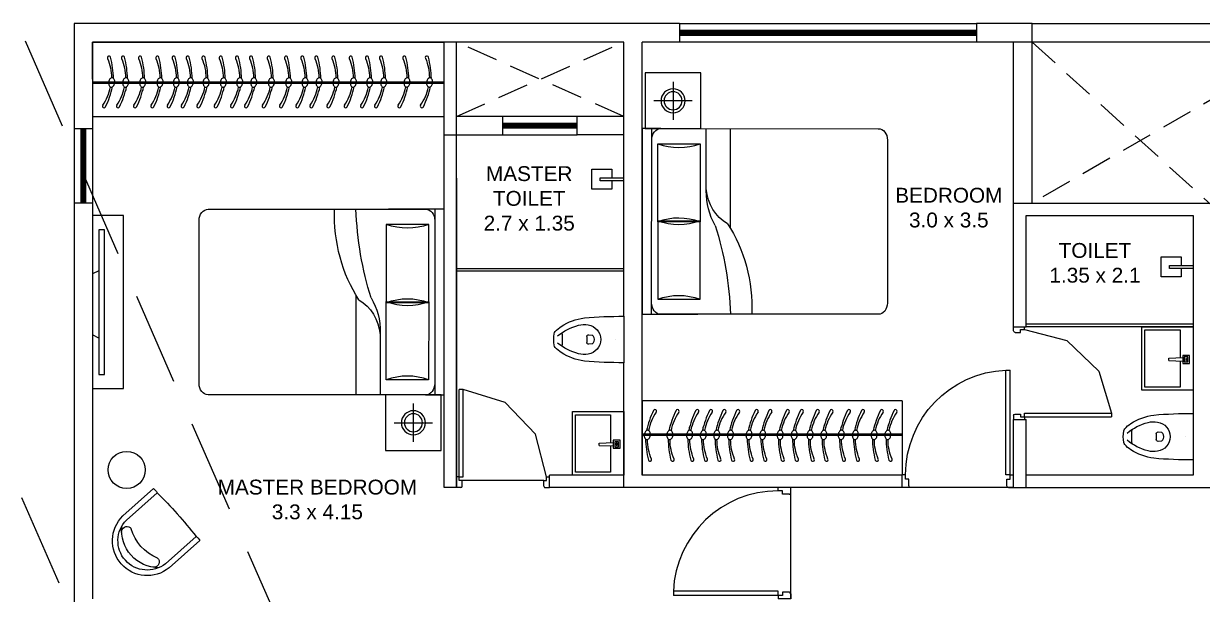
# Model space of a CAD drawing. Header units: inches. Extents: x 27644242 to 29005101, y -955243 to 216979.
# Drawn here: x 28705045 to 28714567, y -432581 to -427969 of the extents above; entities that cross this region are included whole.
import ezdxf

# ---------------------------------------------------------------- set-up
doc = ezdxf.new("R2010")
doc.units = ezdxf.units.IN
doc.header["$MEASUREMENT"] = 0
doc.set_wipeout_variables(frame=1)
for name, pattern in [('01-Xref Col Podium Lvl-1$0$HIDDEN', [0.375, 0.25, -0.125]), ('DASHED2', [0.375, 0.25, -0.125]), ('HIDDEN', [0.375, 0.25, -0.125])]:
    doc.linetypes.add(name, pattern=pattern)
for name, color, linetype, lineweight in [('AHC-A-DUCT', 14, 'HIDDEN', 5), ('DOOR', 4, 'Continuous', 0), ('DOORS', 1, 'Continuous', 9), ('FURN', 250, 'Continuous', 0), ('RVA Site Boundary', 17, 'Continuous', 15), ('WALL', 7, 'Continuous', 20), ('WINDOW', 162, 'Continuous', 13)]:
    doc.layers.add(name, color=color, linetype=linetype, lineweight=lineweight)
doc.layers.add('text', color=7, linetype='Continuous')
doc.styles.add('AMITS', font='arial.ttf')

# ---------------------------------------------------------------- blocks, each defined once
blk = doc.blocks.new('A$C3C731254-flat-1')
at = {"layer": 'FURN'}
for p, q in [((-77430.4, -2820), (-77430.7, -2801.7)), ((-77430.4, -2801.7), (-77317.9, -2797)), ((-77430.4, -2820), (-77317.9, -2824.7))]:
    blk.add_line(p, q, dxfattribs=at)
for points in [[(-77233.3, -3060.6), (-77647.7, -3060.6), (-77647.7, -2547.5), (-77233.3, -2547.5)], [(-77262.7, -2843), (-77262.7, -2778.3), (-77317.9, -2778.3), (-77317.9, -2843)], [(-77275, -2830.8), (-77275, -2790.5), (-77305.7, -2790.5), (-77305.7, -2830.8)], [(-77287.2, -2818.6), (-77287.2, -2802.7), (-77293.4, -2802.7), (-77293.4, -2818.6)]]:
    blk.add_lwpolyline(points, close=True, dxfattribs=at)
blk.add_lwpolyline([(-77338.5, -2823.8), (-77338.5, -3036.2), (-77623.2, -3036.2), (-77623.2, -2571.9), (-77338.5, -2571.9), (-77338.5, -2797.8)], dxfattribs=at)
blk = doc.blocks.new('A$C700F438C')
at = {"layer": 'FURN', "color": 8, "extrusion": (-6.65399e-08, 5.27913e-08, 1)}
for p, q in [((0.0734, 1.5, 0), (1.8303, 1.5001, 0)), ((1.98, 1.5001, 0), (1.53, 1.5001, 0)), ((1.98, 1.5001, 0), (1.53, 1.5001, 0)), ((1.98, 1.5001, 0), (1.53, 1.5001, 0)), ((1.9038, 1.5001, 0), (1.9039, 0.0001, 0)), ((0.0001, 0.0914, 0), (0, 1.4086, 0)), ((1.8548, 1.3782, 0), (1.5121, 1.3782, 0)), ((1.5121, 1.3782, 0), (1.5121, 0.7466, 0)), ((1.8548, 0.7466, 0), (1.8548, 1.3782, 0)), ((1.2673, 0.799, 0), (1.2673, 0.0001, 0)), ((1.5121, 0.122, 0), (1.5121, 0.7536, 0)), ((1.5121, 0.7536, 0), (1.8548, 0.7536, 0)), ((1.5121, 0.7466, 0), (1.8548, 0.7466, 0)), ((1.8548, 0.7536, 0), (1.8549, 0.122, 0)), ((1.4632, 0.503, 0), (1.4632, 0.0001, 0)), ((1.8549, 0.122, 0), (1.5121, 0.122, 0)), ((1.8304, 0.0001, 0), (0.0735, 0, 0)), ((1.9039, 0.0001, 0), (1.9801, 0.0001, 0))]:
    blk.add_line(p, q, dxfattribs=at)
at = {"layer": 'FURN', "linetype": 'Continuous', "lineweight": 0, "extrusion": (-6.65399e-08, 5.27913e-08, 1)}
blk.add_line((1.8304, 0.0001, 0), (1.9174, 0.0001, 0), dxfattribs=at)
at = {"layer": 'FURN', "color": 8, "extrusion": (6.65399e-08, -5.27913e-08, -1)}
for centre, major_axis, ratio, start_param, end_param in [((0.0735, 1.4086, 0), (0, -0.0914, 0), 0.803207, 1.570796, 3.141593), ((1.9589, 1.4544, 0), (0, -1.0771, 0), 0.803207, 0.880587, 1.613256), ((3.067, 1.6025, 0), (0.0001, -2.243, 0), 0.803207, 1.197175, 1.525138), ((1.8304, 1.4087, 0), (0, -0.0914, 0), 0.803207, 3.141593, 4.712389), ((1.6834, 2.1097, 0), (0, -0.762, 0), 0.803207, -0.283794, 0.283794), ((0.6693, 0.0845, 0), (-0.7051, -0.6147, 0), 0.604617, 2.952061, 3.536756), ((-0.0315, 0.1903, 0), (-1.467, -0.4936, 0), 0.581007, 3.019706, 3.343381), ((1.6835, 0.0151, 0), (0, -0.762, 0), 0.803207, 2.857799, 3.425387), ((0.0735, 0.0914, 0), (0, -0.0914, 0), 0.803207, 0, 1.570796), ((1.8304, 0.0915, 0), (0, -0.0914, 0), 0.803207, -1.570796, 0)]:
    blk.add_ellipse(centre, major_axis=major_axis, ratio=ratio, start_param=start_param, end_param=end_param, dxfattribs=at)
at = {"layer": 'FURN', "color": 8, "extrusion": (-6.65399e-08, 5.27913e-08, 1)}
for centre, start_param, end_param in [((1.6835, 1.4851, 0), -0.283794, 0.283794), ((1.6835, -0.6096, 0), 2.857799, 3.425387)]:
    blk.add_ellipse(centre, major_axis=(0, -0.762, 0), ratio=0.803207, start_param=start_param, end_param=end_param, dxfattribs=at)
blk = doc.blocks.new('BEDROOM')
at = {"layer": 'FURN', "linetype": 'Continuous', "extrusion": (-5.00305e-08, -8.66553e-08, 1)}
for p, q in [((1066.1, 501.3, 0), (1066.1, 192.6, 0)), ((911.7, 347, 0), (1220.4, 347, 0))]:
    blk.add_line(p, q, dxfattribs=at)
at = {"layer": 'FURN', "ltscale": 500}
blk.add_line((1314.6, 122.1, 0), (1315.2, -1377.9, 0), dxfattribs=at)
at = {"layer": 'FURN', "ltscale": 0.05, "extrusion": (-5.00305e-08, -8.66553e-08, 1), "elevation": 0}
blk.add_lwpolyline([(1291.1, 122), (841.1, 122), (841.1, 572), (1291.1, 572)], close=True, dxfattribs=at)
at = {"layer": 'FURN', "linetype": 'Continuous', "extrusion": (-5.00305e-08, -8.66553e-08, 1)}
for radius in [97, 72.8]:
    blk.add_circle((1066.1, 347, 0), radius, dxfattribs=at)
at = {"layer": 'FURN', "extrusion": (-3.01072e-07, 1.30707e-07, 1), "xscale": -1000.000000000015, "yscale": 1000.000000000015, "zscale": 1000.000000000007, "rotation": 180.0236273616612}
blk.add_blockref('A$C700F438C', (-665.5, 121.4, 0), dxfattribs=at)
blk = doc.blocks.new('A$C3D5F2F58')
at = {"color": 0, "linetype": 'ByBlock'}
blk.add_wipeout([(187.5, 0), (-187.5, 0), (-185.4, -124.8), (-182.6, -194.2), (-178.7, -263.3), (-175.9, -302), (-169.5, -348.6), (-150.7, -414.8), (-143.6, -432.7), (-131.4, -459.4), (-111.6, -495.4), (-106, -504.2), (-86.3, -529.7), (-71.8, -545.1), (-63.8, -552.7), (-55.8, -558), (-40.6, -562), (-22.7, -564.1), (3.1, -565), (29.6, -563.4), (46.7, -561), (55.8, -558), (74.2, -542.7), (100.9, -511.4), (135.4, -451.2), (158.3, -392.2), (171.2, -340), (178.9, -260.4), (185.1, -136.1), (187.4, -46)], dxfattribs=at)
for p, q in [((-187.5, 0), (187.5, 0)), ((0, -62.5), (0, -62.5)), ((-38.3, -282.4), (-35.8, -255.2)), ((35.8, -255.2), (38.3, -282.4)), ((-24.2, -298), (24.2, -298)), ((-42.5, -496.8), (42.5, -496.8))]:
    blk.add_line(p, q, dxfattribs=at)
at = {"color": 0, "linetype": 'ByBlock', "extrusion": (0, 0, -1)}
for centre, major_axis, ratio, start_param, end_param in [((3903, 5.3), (4087.6, 164.4), 0.940247, 3.100232, 3.182953), ((-3903, 5.4), (-4087.6, 164.4), 0.940247, 3.100232, 3.182953), ((0, -305.1), (84.4, 84.4), 1, 4.07333, 6.922251), ((-24.2, -283.7), (10, 10), 1, 2.356198, 4.018929), ((-27.3, -256), (6.03, 6.03), 1, 4.01894, 4.852375), ((0, -292.3), (-38.2, 38.2), 1, 0.139988, 1.430816), ((24.2, -283.7), (-10, 10), 1, 2.264265, 3.926995), ((27.3, -256), (6.03, 6.03), 1, -0.139979, 0.693472), ((275.8, -257.5), (321.4, 321.4), 1, 3.353441, 3.79389), ((86.9, -319.1), (146.6, 146.6), 1, 3.705861, 4.079165), ((326.3, -245.8), (-323.4, 323.4), 1, 4.816657, 5.23508), ((-326.3, -245.8), (-323.4, 323.4), 1, 2.618909, 3.037332), ((-275.8, -257.5), (-321.4, 321.4), 1, 2.489302, 2.929752), ((-86.9, -319.1), (-146.6, 146.6), 1, 2.204028, 2.577331), ((119.3, -350.5), (192.8, 192.8), 1, 3.092098, 3.328462), ((-40.9, -527.4), (24.1, 24.1), 1, 2.528301, 3.092099), ((-42.5, -474.1), (16.1, 16.1), 1, 2.356198, 3.387836), ((0, -292.3), (-192.8, 192.8), 1, 3.75489, 4.099099), ((42.5, -474.1), (16.1, 16.1), 1, 1.324559, 2.356198), ((40.9, -527.4), (24.1, 24.1), 1, 1.620298, 2.184095), ((-119.3, -350.5), (192.8, 192.8), 1, 1.383935, 1.620298)]:
    blk.add_ellipse(centre, major_axis=major_axis, ratio=ratio, start_param=start_param, end_param=end_param, dxfattribs=at)
blk = doc.blocks.new('A$C3E645E75')
at = {"extrusion": (0, 0, -1), "zscale": -0.9999999999999998, "rotation": 179.9999999999989}
blk.add_blockref('A$C3D5F2F58', (0, 0), dxfattribs=at)
blk = doc.blocks.new('A$C6E20521E-flat-1-flatten-1')
at = {"layer": 'DOORS', "color": 251}
for p, q in [((-63, 103.5), (-63, 948.9)), ((-63, 948.9), (-27, 948.9)), ((-27, 103.5), (-27, 948.9)), ((-900, 0), (-900, 103.5)), ((-873, 103.5), (-900, 103.5)), ((-873, 67.5), (-873, 103.5)), ((-27, 103.5), (-63, 103.5)), ((-27, 103.5), (0, 103.5)), ((-27, 67.5), (-27, 103.5)), ((0, 0), (0, 103.5)), ((0, 0), (-900, 0)), ((-846, 67.5), (-873, 67.5)), ((-846, 13.5), (-846, 67.5)), ((-54, 13.5), (-54, 67.5)), ((-54, 67.5), (-27, 67.5)), ((-859.5, 0), (-900, 0)), ((-40.5, 0), (0, 0))]:
    blk.add_line(p, q, dxfattribs=at)
at = {"layer": 'DOORS', "color": 251, "extrusion": (0, 0, -1)}
for centre, major_axis, start_param, end_param in [((-27, 103.5), (-729.3, -428.8), 0.531535, 2.059765), ((-859.5, 13.5), (-11.7, -6.7), 3.665191, 5.235988), ((-40.5, 13.5), (-11.7, -6.7), 5.235988, 6.806784)]:
    blk.add_ellipse(centre, major_axis=major_axis, ratio=1, start_param=start_param, end_param=end_param, dxfattribs=at)
blk = doc.blocks.new('A$C3A956F37-flat-1')
at = {"layer": 'FURN'}
blk.add_line((-168.3, 90.2), (0, 90.2), dxfattribs=at)
for points in [[(-97.1, 66.7), (-97.1, 0), (-258.5, 0), (-258.5, 161.4), (-97.1, 161.4), (-97.1, 90.2)], [(0, 67.1), (-191.4, 67.1), (-191.4, 90.2), (-168.3, 90.2)]]:
    blk.add_lwpolyline(points, dxfattribs=at)
blk = doc.blocks.new('A$C65A37FE3-flatten-3')
at = {"layer": 'DOOR', "color": 252, "true_color": 0x939598}
for p, q in [((0, -33.8), (0, 0)), ((0, 0), (86.3, 0)), ((11.3, -45), (56.3, -45)), ((56.3, -45), (56.3, -22.5)), ((56.3, -22.5), (86.3, -22.5)), ((86.3, -22.5), (86.3, 0)), ((86.3, -22.5), (86.3, -52.5)), ((86.3, -22.5), (791, -22.5)), ((86.3, -52.5), (791, -52.5)), ((791, -52.5), (791, -22.5)), ((0, -716.5), (0, -750.2)), ((0, -750.2), (86.3, -750.2)), ((11.3, -705.2), (56.3, -705.2)), ((56.3, -705.2), (56.3, -727.7)), ((56.3, -727.7), (86.3, -727.7)), ((86.3, -727.7), (86.3, -750.2))]:
    blk.add_line(p, q, dxfattribs=at)
for points in [[(0, -33.8), (3.3, -41.7), (11.3, -45)], [(86.3, -727.7), (430.2, -638.2), (686.8, -392.3), (790.8, -52.5)], [(11.3, -705.2), (5.6, -706.7), (1.5, -710.8), (0, -716.5)]]:
    blk.add_lwpolyline(points, dxfattribs=at)
blk = doc.blocks.new('TVVVV')
at = {"layer": 'FURN', "ltscale": 1000, "elevation": 0}
blk.add_lwpolyline([(-129.9, 740.3), (-82, 740.3), (-82, -428.6), (-129.9, -428.6)], close=True, dxfattribs=at)
for points in [[(-129.9, 446.7), (-178.7, 422)], [(-129.9, -95.7), (-178.7, -71)]]:
    blk.add_lwpolyline(points, dxfattribs=at)
blk = doc.blocks.new('cha-1')
at = {"color": 0, "linetype": 'ByBlock'}
for points in [[(375, 10), (375, 453, 0.950858), (-375, 453), (-375, 10)], [(315, 11), (315, 452, 0.946504), (-315, 452), (-315, 11)]]:
    blk.add_lwpolyline(points, format="xyb", dxfattribs=at)
for centre, radius, start, end in [((0, 263), 405, 42.4573, 137.5427), ((-217, 533), 58.2, 126.2045, 258.1486), ((0, 17), 508, 65.1508, 114.8492), ((217, 533), 58.2, 281.8514, 53.7955), ((-224, 501), 25, 258.1486, 294.8492), ((224, 501), 25, 245.1508, 281.8514), ((-347, 125), 118, 256.2867, 285.6904), ((0, 4466), 4466, 265.9551, 274.0449), ((347, 125), 118, 254.3096, 283.7133)]:
    blk.add_arc(centre, radius, start, end, dxfattribs=at)
blk = doc.blocks.new('FDEFREFR')
at = {"layer": 'AHC-A-DUCT', "linetype": 'DASHED2', "ltscale": 1000}
for p, q in [((28731434.4, 1060.3, 0), (28732784.4, 1660.3, 0)), ((28732784.4, 1060.3, 0), (28731434.4, 1660.3, 0)), ((28736084.2, 1660.3), (28738284.4, -339.7)), ((28738334.2, 1660.3), (28736084.4, 360.3))]:
    blk.add_line(p, q, dxfattribs=at)
at = {"layer": 'FURN'}
for p, q in [((28728495.1, 1059.4, 0), (28728494.9, 1660.3, 0)), ((28728494.9, 1660.3, 0), (28731334.4, 1659.5, 0)), ((28731334.6, 1059.4, 0), (28731334.4, 1660.3, 0)), ((28728495, 1340.7, 0), (28731334.5, 1340.4, 0)), ((28728495, 1328.7, 0), (28731334.5, 1328.4, 0)), ((28728495.1, 1060.3, 0), (28731334.6, 1059.5, 0)), ((28735034.1, -1237.7, 0), (28735034.4, -1838.6)), ((28732934.1, -1238.5, 0), (28732934.4, -1839.4, 0)), ((28735034.1, -1238.6, 0), (28732934.1, -1238.6, 0)), ((28735034.2, -1507, 0), (28732934.2, -1507.5, 0)), ((28735034.2, -1519, 0), (28732934.2, -1519.5, 0)), ((28735034.4, -1838.6), (28732934.4, -1838.6))]:
    blk.add_line(p, q, dxfattribs=at)
at = {"layer": 'FURN', "ltscale": 500}
for p, q in [((28731434.4, -168.6), (28732784.5, -168.6)), ((28731434.4, -188.6), (28732784.5, -188.6)), ((28737384.4, -619.7), (28736034.4, -619.7)), ((28737384.4, -639.7), (28736034.4, -639.7)), ((28732139.3, -1882.4), (28731479.1, -1882.4))]:
    blk.add_line(p, q, dxfattribs=at)
at = {"layer": 'FURN', "extrusion": (-9.36485e-09, -6.40542e-09, 1)}
for points in [[(28728663, 1367.1, 0.057952), (28728639.8, 1537.8, 1.08017), (28728614.9, 1529.3, -0.102886), (28728646.8, 1371.8, -0.821198)], [(28728776.3, 1367.2, 0.057952), (28728753.1, 1537.8, 1.08017), (28728728.2, 1529.3, -0.102886), (28728760.1, 1371.9, -0.821198)], [(28728913.8, 1367.1, 0.057952), (28728890.5, 1537.7, 1.08017), (28728865.6, 1529.2, -0.102886), (28728897.6, 1371.7, -0.821198)], [(28729053.4, 1367.1, 0.057952), (28729030.2, 1537.7, 1.08017), (28729005.3, 1529.2, -0.102886), (28729037.2, 1371.7, -0.821198)], [(28729185.3, 1367.1, 0.057952), (28729162.1, 1537.8, 1.08017), (28729137.2, 1529.3, -0.102886), (28729169.1, 1371.8, -0.821198)], [(28729298.6, 1367.2, 0.057952), (28729275.4, 1537.8, 1.08017), (28729250.5, 1529.3, -0.102886), (28729282.4, 1371.9, -0.821198)], [(28729425.7, 1367.1, 0.057952), (28729402.4, 1537.7, 1.08017), (28729377.5, 1529.2, -0.102886), (28729409.5, 1371.7, -0.821198)], [(28729565.3, 1367.1, 0.057952), (28729542.1, 1537.7, 1.08017), (28729517.2, 1529.2, -0.102886), (28729549.1, 1371.7, -0.821198)], [(28729697.2, 1367.1, 0.057952), (28729674, 1537.8, 1.08017), (28729649.1, 1529.3, -0.102886), (28729681, 1371.8, -0.821198)], [(28729810.5, 1367.2, 0.057952), (28729787.3, 1537.8, 1.08017), (28729762.4, 1529.3, -0.102886), (28729794.3, 1371.9, -0.821198)], [(28729953.2, 1367.1, 0.057952), (28729929.9, 1537.7, 1.08017), (28729905, 1529.2, -0.102886), (28729937, 1371.7, -0.821198)], [(28730092.8, 1367.1, 0.057952), (28730069.6, 1537.7, 1.08017), (28730044.7, 1529.2, -0.102886), (28730076.6, 1371.7, -0.821198)], [(28730224.7, 1367.1, 0.057952), (28730201.5, 1537.8, 1.08017), (28730176.6, 1529.3, -0.102886), (28730208.5, 1371.8, -0.821198)], [(28730338, 1367.2, 0.057952), (28730314.8, 1537.8, 1.08017), (28730289.9, 1529.3, -0.102886), (28730321.8, 1371.9, -0.821198)], [(28730475.5, 1367.1, 0.057952), (28730452.2, 1537.7, 1.08017), (28730427.3, 1529.2, -0.102886), (28730459.3, 1371.7, -0.821198)], [(28730615.1, 1367.1, 0.057952), (28730591.9, 1537.7, 1.08017), (28730567, 1529.2, -0.102886), (28730598.9, 1371.7, -0.821198)], [(28730747, 1367.1, 0.057952), (28730723.8, 1537.8, 1.08017), (28730698.9, 1529.3, -0.102886), (28730730.8, 1371.8, -0.821198)], [(28730860.3, 1367.2, 0.057952), (28730837.1, 1537.8, 1.08017), (28730812.2, 1529.3, -0.102886), (28730844.1, 1371.9, -0.821198)], [(28731048.6, 1367.3, 0.057952), (28731025.3, 1537.9, 1.08017), (28731000.4, 1529.4, -0.102886), (28731032.4, 1371.9, -0.821198)], [(28731230.8, 1367.4, 0.057952), (28731207.6, 1538, 1.08017), (28731182.7, 1529.5, -0.102886), (28731214.6, 1372, -0.821198)]]:
    blk.add_lwpolyline(points, format="xyb", dxfattribs=at)
for points in [[(28728652.7, 1372.3, 0.144333), (28728643.8, 1370.6, 0.107177), (28728634.4, 1363, 0.077818), (28728628.1, 1351.8, 0.065016), (28728624.6, 1337, 0.065016), (28728625, 1321.7, 0.077818), (28728628.9, 1309.5, 0.107177), (28728636.5, 1300.1, 0.144333), (28728644.9, 1296.6, 0.144333), (28728653.8, 1298.3, 0.107177), (28728663.2, 1305.9, 0.077818), (28728669.6, 1317.1, 0.065016), (28728673.1, 1332, 0.065016), (28728672.7, 1347.2, 0.077818), (28728668.7, 1359.4, 0.107177), (28728661.1, 1368.8, 0.144333)], [(28728766, 1372.3, 0.144333), (28728757.1, 1370.7, 0.107177), (28728747.7, 1363, 0.077818), (28728741.4, 1351.9, 0.065016), (28728737.8, 1337, 0.065016), (28728738.3, 1321.7, 0.077818), (28728742.2, 1309.5, 0.107177), (28728749.8, 1300.1, 0.144333), (28728758.2, 1296.7, 0.144333), (28728767.1, 1298.4, 0.107177), (28728776.5, 1306, 0.077818), (28728782.8, 1317.1, 0.065016), (28728786.4, 1332, 0.065016), (28728785.9, 1347.3, 0.077818), (28728782, 1359.5, 0.107177), (28728774.4, 1368.9, 0.144333)], [(28728903.5, 1372.2, 0.144333), (28728894.5, 1370.5, 0.107177), (28728885.2, 1362.9, 0.077818), (28728878.8, 1351.8, 0.065016), (28728875.3, 1336.9, 0.065016), (28728875.7, 1321.6, 0.077818), (28728879.6, 1309.4, 0.107177), (28728887.3, 1300, 0.144333), (28728895.7, 1296.5, 0.144333), (28728904.6, 1298.2, 0.107177), (28728914, 1305.9, 0.077818), (28728920.3, 1317, 0.065016), (28728923.8, 1331.9, 0.065016), (28728923.4, 1347.2, 0.077818), (28728919.5, 1359.4, 0.107177), (28728911.8, 1368.8, 0.144333)], [(28729043.1, 1372.2, 0.144333), (28729034.2, 1370.5, 0.107177), (28729024.8, 1362.9, 0.077818), (28729018.5, 1351.8, 0.065016), (28729015, 1336.9, 0.065016), (28729015.4, 1321.6, 0.077818), (28729019.3, 1309.4, 0.107177), (28729026.9, 1300, 0.144333), (28729035.3, 1296.5, 0.144333), (28729044.2, 1298.2, 0.107177), (28729053.6, 1305.9, 0.077818), (28729060, 1317, 0.065016), (28729063.5, 1331.9, 0.065016), (28729063.1, 1347.2, 0.077818), (28729059.1, 1359.4, 0.107177), (28729051.5, 1368.8, 0.144333)], [(28729175, 1372.3, 0.144333), (28729166.1, 1370.6, 0.107177), (28729156.7, 1363, 0.077818), (28729150.4, 1351.8, 0.065016), (28729146.9, 1337, 0.065016), (28729147.3, 1321.7, 0.077818), (28729151.2, 1309.5, 0.107177), (28729158.8, 1300.1, 0.144333), (28729167.2, 1296.6, 0.144333), (28729176.2, 1298.3, 0.107177), (28729185.5, 1305.9, 0.077818), (28729191.9, 1317.1, 0.065016), (28729195.4, 1332, 0.065016), (28729195, 1347.2, 0.077818), (28729191, 1359.4, 0.107177), (28729183.4, 1368.8, 0.144333)], [(28729288.3, 1372.3, 0.144333), (28729279.4, 1370.7, 0.107177), (28729270, 1363, 0.077818), (28729263.7, 1351.9, 0.065016), (28729260.1, 1337, 0.065016), (28729260.6, 1321.7, 0.077818), (28729264.5, 1309.5, 0.107177), (28729272.1, 1300.1, 0.144333), (28729280.5, 1296.7, 0.144333), (28729289.4, 1298.4, 0.107177), (28729298.8, 1306, 0.077818), (28729305.1, 1317.1, 0.065016), (28729308.7, 1332, 0.065016), (28729308.2, 1347.3, 0.077818), (28729304.3, 1359.5, 0.107177), (28729296.7, 1368.9, 0.144333)], [(28729415.4, 1372.2, 0.144333), (28729406.4, 1370.5, 0.107177), (28729397.1, 1362.9, 0.077818), (28729390.7, 1351.8, 0.065016), (28729387.2, 1336.9, 0.065016), (28729387.6, 1321.6, 0.077818), (28729391.5, 1309.4, 0.107177), (28729399.2, 1300, 0.144333), (28729407.6, 1296.5, 0.144333), (28729416.5, 1298.2, 0.107177), (28729425.9, 1305.9, 0.077818), (28729432.2, 1317, 0.065016), (28729435.7, 1331.9, 0.065016), (28729435.3, 1347.2, 0.077818), (28729431.4, 1359.4, 0.107177), (28729423.8, 1368.8, 0.144333)], [(28729555, 1372.2, 0.144333), (28729546.1, 1370.5, 0.107177), (28729536.7, 1362.9, 0.077818), (28729530.4, 1351.8, 0.065016), (28729526.9, 1336.9, 0.065016), (28729527.3, 1321.6, 0.077818), (28729531.2, 1309.4, 0.107177), (28729538.8, 1300, 0.144333), (28729547.2, 1296.5, 0.144333), (28729556.2, 1298.2, 0.107177), (28729565.5, 1305.9, 0.077818), (28729571.9, 1317, 0.065016), (28729575.4, 1331.9, 0.065016), (28729575, 1347.2, 0.077818), (28729571, 1359.4, 0.107177), (28729563.4, 1368.8, 0.144333)], [(28729686.9, 1372.3, 0.144333), (28729678, 1370.6, 0.107177), (28729668.6, 1363, 0.077818), (28729662.3, 1351.8, 0.065016), (28729658.8, 1337, 0.065016), (28729659.2, 1321.7, 0.077818), (28729663.1, 1309.5, 0.107177), (28729670.7, 1300.1, 0.144333), (28729679.1, 1296.6, 0.144333), (28729688.1, 1298.3, 0.107177), (28729697.4, 1305.9, 0.077818), (28729703.8, 1317.1, 0.065016), (28729707.3, 1332, 0.065016), (28729706.9, 1347.2, 0.077818), (28729702.9, 1359.4, 0.107177), (28729695.3, 1368.8, 0.144333)], [(28729800.2, 1372.3, 0.144333), (28729791.3, 1370.7, 0.107177), (28729781.9, 1363, 0.077818), (28729775.6, 1351.9, 0.065016), (28729772, 1337, 0.065016), (28729772.5, 1321.7, 0.077818), (28729776.4, 1309.5, 0.107177), (28729784, 1300.1, 0.144333), (28729792.4, 1296.7, 0.144333), (28729801.3, 1298.4, 0.107177), (28729810.7, 1306, 0.077818), (28729817, 1317.1, 0.065016), (28729820.6, 1332, 0.065016), (28729820.2, 1347.3, 0.077818), (28729816.2, 1359.5, 0.107177), (28729808.6, 1368.9, 0.144333)], [(28729942.9, 1372.2, 0.144333), (28729933.9, 1370.5, 0.107177), (28729924.6, 1362.9, 0.077818), (28729918.2, 1351.8, 0.065016), (28729914.7, 1336.9, 0.065016), (28729915.1, 1321.6, 0.077818), (28729919, 1309.4, 0.107177), (28729926.7, 1300, 0.144333), (28729935.1, 1296.5, 0.144333), (28729944, 1298.2, 0.107177), (28729953.4, 1305.9, 0.077818), (28729959.7, 1317, 0.065016), (28729963.2, 1331.9, 0.065016), (28729962.8, 1347.2, 0.077818), (28729958.9, 1359.4, 0.107177), (28729951.2, 1368.8, 0.144333)], [(28730082.5, 1372.2, 0.144333), (28730073.6, 1370.5, 0.107177), (28730064.2, 1362.9, 0.077818), (28730057.9, 1351.8, 0.065016), (28730054.4, 1336.9, 0.065016), (28730054.8, 1321.6, 0.077818), (28730058.7, 1309.4, 0.107177), (28730066.3, 1300, 0.144333), (28730074.7, 1296.5, 0.144333), (28730083.7, 1298.2, 0.107177), (28730093, 1305.9, 0.077818), (28730099.4, 1317, 0.065016), (28730102.9, 1331.9, 0.065016), (28730102.5, 1347.2, 0.077818), (28730098.5, 1359.4, 0.107177), (28730090.9, 1368.8, 0.144333)], [(28730214.4, 1372.3, 0.144333), (28730205.5, 1370.6, 0.107177), (28730196.1, 1363, 0.077818), (28730189.8, 1351.8, 0.065016), (28730186.3, 1337, 0.065016), (28730186.7, 1321.7, 0.077818), (28730190.6, 1309.5, 0.107177), (28730198.2, 1300.1, 0.144333), (28730206.6, 1296.6, 0.144333), (28730215.6, 1298.3, 0.107177), (28730224.9, 1305.9, 0.077818), (28730231.3, 1317.1, 0.065016), (28730234.8, 1332, 0.065016), (28730234.4, 1347.2, 0.077818), (28730230.4, 1359.4, 0.107177), (28730222.8, 1368.8, 0.144333)], [(28730327.7, 1372.3, 0.144333), (28730318.8, 1370.7, 0.107177), (28730309.4, 1363, 0.077818), (28730303.1, 1351.9, 0.065016), (28730299.5, 1337, 0.065016), (28730300, 1321.7, 0.077818), (28730303.9, 1309.5, 0.107177), (28730311.5, 1300.1, 0.144333), (28730319.9, 1296.7, 0.144333), (28730328.8, 1298.4, 0.107177), (28730338.2, 1306, 0.077818), (28730344.5, 1317.1, 0.065016), (28730348.1, 1332, 0.065016), (28730347.7, 1347.3, 0.077818), (28730343.7, 1359.5, 0.107177), (28730336.1, 1368.9, 0.144333)], [(28730465.2, 1372.2, 0.144333), (28730456.2, 1370.5, 0.107177), (28730446.9, 1362.9, 0.077818), (28730440.5, 1351.8, 0.065016), (28730437, 1336.9, 0.065016), (28730437.4, 1321.6, 0.077818), (28730441.3, 1309.4, 0.107177), (28730449, 1300, 0.144333), (28730457.4, 1296.5, 0.144333), (28730466.3, 1298.2, 0.107177), (28730475.7, 1305.9, 0.077818), (28730482, 1317, 0.065016), (28730485.5, 1331.9, 0.065016), (28730485.1, 1347.2, 0.077818), (28730481.2, 1359.4, 0.107177), (28730473.5, 1368.8, 0.144333)], [(28730604.8, 1372.2, 0.144333), (28730595.9, 1370.5, 0.107177), (28730586.5, 1362.9, 0.077818), (28730580.2, 1351.8, 0.065016), (28730576.7, 1336.9, 0.065016), (28730577.1, 1321.6, 0.077818), (28730581, 1309.4, 0.107177), (28730588.6, 1300, 0.144333), (28730597, 1296.5, 0.144333), (28730606, 1298.2, 0.107177), (28730615.3, 1305.9, 0.077818), (28730621.7, 1317, 0.065016), (28730625.2, 1331.9, 0.065016), (28730624.8, 1347.2, 0.077818), (28730620.8, 1359.4, 0.107177), (28730613.2, 1368.8, 0.144333)], [(28730736.7, 1372.3, 0.144333), (28730727.8, 1370.6, 0.107177), (28730718.4, 1363, 0.077818), (28730712.1, 1351.8, 0.065016), (28730708.6, 1337, 0.065016), (28730709, 1321.7, 0.077818), (28730712.9, 1309.5, 0.107177), (28730720.5, 1300.1, 0.144333), (28730728.9, 1296.6, 0.144333), (28730737.9, 1298.3, 0.107177), (28730747.2, 1305.9, 0.077818), (28730753.6, 1317.1, 0.065016), (28730757.1, 1332, 0.065016), (28730756.7, 1347.2, 0.077818), (28730752.7, 1359.4, 0.107177), (28730745.1, 1368.8, 0.144333)], [(28730850, 1372.3, 0.144333), (28730841.1, 1370.7, 0.107177), (28730831.7, 1363, 0.077818), (28730825.4, 1351.9, 0.065016), (28730821.8, 1337, 0.065016), (28730822.3, 1321.7, 0.077818), (28730826.2, 1309.5, 0.107177), (28730833.8, 1300.1, 0.144333), (28730842.2, 1296.7, 0.144333), (28730851.1, 1298.4, 0.107177), (28730860.5, 1306, 0.077818), (28730866.8, 1317.1, 0.065016), (28730870.4, 1332, 0.065016), (28730870, 1347.3, 0.077818), (28730866, 1359.5, 0.107177), (28730858.4, 1368.9, 0.144333)], [(28731038.3, 1372.4, 0.144333), (28731029.3, 1370.8, 0.107177), (28731020, 1363.1, 0.077818), (28731013.6, 1352, 0.065016), (28731010.1, 1337.1, 0.065016), (28731010.5, 1321.8, 0.077818), (28731014.4, 1309.6, 0.107177), (28731022.1, 1300.2, 0.144333), (28731030.5, 1296.8, 0.144333), (28731039.4, 1298.4, 0.107177), (28731048.8, 1306.1, 0.077818), (28731055.1, 1317.2, 0.065016), (28731058.6, 1332.1, 0.065016), (28731058.2, 1347.4, 0.077818), (28731054.3, 1359.6, 0.107177), (28731046.6, 1369, 0.144333)], [(28731220.5, 1372.5, 0.144333), (28731211.6, 1370.8, 0.107177), (28731202.2, 1363.2, 0.077818), (28731195.9, 1352.1, 0.065016), (28731192.3, 1337.2, 0.065016), (28731192.8, 1321.9, 0.077818), (28731196.7, 1309.7, 0.107177), (28731204.3, 1300.3, 0.144333), (28731212.7, 1296.9, 0.144333), (28731221.6, 1298.5, 0.107177), (28731231, 1306.2, 0.077818), (28731237.3, 1317.3, 0.065016), (28731240.9, 1332.2, 0.065016), (28731240.5, 1347.5, 0.077818), (28731236.5, 1359.7, 0.107177), (28731228.9, 1369.1, 0.144333)]]:
    blk.add_lwpolyline(points, format="xyb", close=True, dxfattribs=at)
at = {"layer": 'FURN', "ltscale": 500, "elevation": 0}
blk.add_lwpolyline([(28728494.9, -1139.7), (28728744.9, -1139.7), (28728744.9, 260.6), (28728494.9, 260.6)], close=True, dxfattribs=at)
at = {"layer": 'FURN', "extrusion": (9.36485e-09, 6.40542e-09, 1)}
for points in [[(28732971.1, -1551.4, 0.144333), (28732980, -1549.7, 0.107177), (28732989.4, -1542.1, 0.077818), (28732995.7, -1530.9, 0.065016), (28732999.2, -1516, 0.065016), (28732998.8, -1500.7, 0.077818), (28732994.9, -1488.6, 0.107177), (28732987.2, -1479.2, 0.144333), (28732978.8, -1475.7, 0.144333), (28732969.9, -1477.4, 0.107177), (28732960.6, -1485, 0.077818), (28732954.2, -1496.2, 0.065016), (28732950.7, -1511, 0.065016), (28732951.1, -1526.3, 0.077818), (28732955, -1538.5, 0.107177), (28732962.7, -1547.9, 0.144333)], [(28733153.3, -1551.3, 0.144333), (28733162.2, -1549.6, 0.107177), (28733171.6, -1542, 0.077818), (28733177.9, -1530.9, 0.065016), (28733181.5, -1516, 0.065016), (28733181, -1500.7, 0.077818), (28733177.1, -1488.5, 0.107177), (28733169.5, -1479.1, 0.144333), (28733161.1, -1475.6, 0.144333), (28733152.2, -1477.3, 0.107177), (28733142.8, -1484.9, 0.077818), (28733136.5, -1496.1, 0.065016), (28733132.9, -1511, 0.065016), (28733133.4, -1526.3, 0.077818), (28733137.3, -1538.4, 0.107177), (28733144.9, -1547.8, 0.144333)], [(28733312.7, -1551.2, 0.144333), (28733321.6, -1549.6, 0.107177), (28733331, -1541.9, 0.077818), (28733337.3, -1530.8, 0.065016), (28733340.8, -1515.9, 0.065016), (28733340.4, -1500.6, 0.077818), (28733336.5, -1488.4, 0.107177), (28733328.9, -1479, 0.144333), (28733320.5, -1475.6, 0.144333), (28733311.5, -1477.2, 0.107177), (28733302.2, -1484.9, 0.077818), (28733295.8, -1496, 0.065016), (28733292.3, -1510.9, 0.065016), (28733292.7, -1526.2, 0.077818), (28733296.7, -1538.4, 0.107177), (28733304.3, -1547.8, 0.144333)], [(28733423.3, -1551.2, 0.144333), (28733432.2, -1549.5, 0.107177), (28733441.6, -1541.9, 0.077818), (28733447.9, -1530.7, 0.065016), (28733451.4, -1515.8, 0.065016), (28733451, -1500.6, 0.077818), (28733447.1, -1488.4, 0.107177), (28733439.4, -1479, 0.144333), (28733431, -1475.5, 0.144333), (28733422.1, -1477.2, 0.107177), (28733412.8, -1484.8, 0.077818), (28733406.4, -1496, 0.065016), (28733402.9, -1510.8, 0.065016), (28733403.3, -1526.1, 0.077818), (28733407.2, -1538.3, 0.107177), (28733414.9, -1547.7, 0.144333)], [(28733532, -1551.1, 0.144333), (28733541, -1549.5, 0.107177), (28733550.3, -1541.8, 0.077818), (28733556.7, -1530.7, 0.065016), (28733560.2, -1515.8, 0.065016), (28733559.8, -1500.5, 0.077818), (28733555.8, -1488.3, 0.107177), (28733548.2, -1478.9, 0.144333), (28733539.8, -1475.5, 0.144333), (28733530.9, -1477.1, 0.107177), (28733521.5, -1484.8, 0.077818), (28733515.2, -1495.9, 0.065016), (28733511.7, -1510.8, 0.065016), (28733512.1, -1526.1, 0.077818), (28733516, -1538.3, 0.107177), (28733523.6, -1547.7, 0.144333)], [(28733642.6, -1551.1, 0.144333), (28733651.5, -1549.4, 0.107177), (28733660.9, -1541.8, 0.077818), (28733667.3, -1530.6, 0.065016), (28733670.8, -1515.7, 0.065016), (28733670.4, -1500.5, 0.077818), (28733666.4, -1488.3, 0.107177), (28733658.8, -1478.9, 0.144333), (28733650.4, -1475.4, 0.144333), (28733641.5, -1477.1, 0.107177), (28733632.1, -1484.7, 0.077818), (28733625.8, -1495.9, 0.065016), (28733622.3, -1510.7, 0.065016), (28733622.7, -1526, 0.077818), (28733626.6, -1538.2, 0.107177), (28733634.2, -1547.6, 0.144333)], [(28733792.5, -1551.1, 0.144333), (28733801.5, -1549.5, 0.107177), (28733810.8, -1541.8, 0.077818), (28733817.2, -1530.7, 0.065016), (28733820.7, -1515.8, 0.065016), (28733820.3, -1500.5, 0.077818), (28733816.3, -1488.3, 0.107177), (28733808.7, -1478.9, 0.144333), (28733800.3, -1475.5, 0.144333), (28733791.4, -1477.1, 0.107177), (28733782, -1484.8, 0.077818), (28733775.7, -1495.9, 0.065016), (28733772.2, -1510.8, 0.065016), (28733772.6, -1526.1, 0.077818), (28733776.5, -1538.3, 0.107177), (28733784.1, -1547.7, 0.144333)], [(28733903.1, -1551.1, 0.144333), (28733912, -1549.4, 0.107177), (28733921.4, -1541.8, 0.077818), (28733927.8, -1530.6, 0.065016), (28733931.3, -1515.7, 0.065016), (28733930.9, -1500.5, 0.077818), (28733926.9, -1488.3, 0.107177), (28733919.3, -1478.9, 0.144333), (28733910.9, -1475.4, 0.144333), (28733902, -1477.1, 0.107177), (28733892.6, -1484.7, 0.077818), (28733886.3, -1495.9, 0.065016), (28733882.8, -1510.7, 0.065016), (28733883.2, -1526, 0.077818), (28733887.1, -1538.2, 0.107177), (28733894.7, -1547.6, 0.144333)], [(28734044, -1551.1, 0.144333), (28734053, -1549.5, 0.107177), (28734062.3, -1541.8, 0.077818), (28734068.7, -1530.7, 0.065016), (28734072.2, -1515.8, 0.065016), (28734071.8, -1500.5, 0.077818), (28734067.8, -1488.3, 0.107177), (28734060.2, -1478.9, 0.144333), (28734051.8, -1475.5, 0.144333), (28734042.9, -1477.1, 0.107177), (28734033.5, -1484.8, 0.077818), (28734027.2, -1495.9, 0.065016), (28734023.7, -1510.8, 0.065016), (28734024.1, -1526.1, 0.077818), (28734028, -1538.3, 0.107177), (28734035.6, -1547.7, 0.144333)], [(28734157.6, -1551.1, 0.144333), (28734166.5, -1549.4, 0.107177), (28734175.9, -1541.8, 0.077818), (28734182.3, -1530.6, 0.065016), (28734185.8, -1515.7, 0.065016), (28734185.4, -1500.5, 0.077818), (28734181.4, -1488.3, 0.107177), (28734173.8, -1478.9, 0.144333), (28734165.4, -1475.4, 0.144333), (28734156.5, -1477.1, 0.107177), (28734147.1, -1484.7, 0.077818), (28734140.8, -1495.9, 0.065016), (28734137.3, -1510.7, 0.065016), (28734137.7, -1526, 0.077818), (28734141.6, -1538.2, 0.107177), (28734149.2, -1547.6, 0.144333)], [(28734286.3, -1551.1, 0.144333), (28734295.2, -1549.5, 0.107177), (28734304.6, -1541.8, 0.077818), (28734310.9, -1530.7, 0.065016), (28734314.4, -1515.8, 0.065016), (28734314, -1500.5, 0.077818), (28734310.1, -1488.3, 0.107177), (28734302.4, -1478.9, 0.144333), (28734294, -1475.5, 0.144333), (28734285.1, -1477.1, 0.107177), (28734275.8, -1484.8, 0.077818), (28734269.4, -1495.9, 0.065016), (28734265.9, -1510.8, 0.065016), (28734266.3, -1526.1, 0.077818), (28734270.2, -1538.3, 0.107177), (28734277.9, -1547.7, 0.144333)], [(28734396.8, -1551.1, 0.144333), (28734405.8, -1549.4, 0.107177), (28734415.1, -1541.8, 0.077818), (28734421.5, -1530.6, 0.065016), (28734425, -1515.7, 0.065016), (28734424.6, -1500.5, 0.077818), (28734420.6, -1488.3, 0.107177), (28734413, -1478.9, 0.144333), (28734404.6, -1475.4, 0.144333), (28734395.7, -1477.1, 0.107177), (28734386.3, -1484.7, 0.077818), (28734380, -1495.9, 0.065016), (28734376.5, -1510.7, 0.065016), (28734376.9, -1526, 0.077818), (28734380.8, -1538.2, 0.107177), (28734388.4, -1547.6, 0.144333)], [(28734537.8, -1551.1, 0.144333), (28734546.7, -1549.5, 0.107177), (28734556.1, -1541.8, 0.077818), (28734562.4, -1530.7, 0.065016), (28734565.9, -1515.8, 0.065016), (28734565.5, -1500.5, 0.077818), (28734561.6, -1488.3, 0.107177), (28734553.9, -1478.9, 0.144333), (28734545.5, -1475.5, 0.144333), (28734536.6, -1477.1, 0.107177), (28734527.3, -1484.8, 0.077818), (28734520.9, -1495.9, 0.065016), (28734517.4, -1510.8, 0.065016), (28734517.8, -1526.1, 0.077818), (28734521.7, -1538.3, 0.107177), (28734529.4, -1547.7, 0.144333)], [(28734651.3, -1551.1, 0.144333), (28734660.3, -1549.4, 0.107177), (28734669.6, -1541.8, 0.077818), (28734676, -1530.6, 0.065016), (28734679.5, -1515.7, 0.065016), (28734679.1, -1500.5, 0.077818), (28734675.1, -1488.3, 0.107177), (28734667.5, -1478.9, 0.144333), (28734659.1, -1475.4, 0.144333), (28734650.2, -1477.1, 0.107177), (28734640.8, -1484.7, 0.077818), (28734634.5, -1495.9, 0.065016), (28734631, -1510.7, 0.065016), (28734631.4, -1526, 0.077818), (28734635.3, -1538.2, 0.107177), (28734642.9, -1547.6, 0.144333)], [(28734803.4, -1551.1, 0.144333), (28734812.3, -1549.5, 0.107177), (28734821.7, -1541.8, 0.077818), (28734828, -1530.7, 0.065016), (28734831.5, -1515.8, 0.065016), (28734831.1, -1500.5, 0.077818), (28734827.2, -1488.3, 0.107177), (28734819.5, -1478.9, 0.144333), (28734811.2, -1475.5, 0.144333), (28734802.2, -1477.1, 0.107177), (28734792.9, -1484.8, 0.077818), (28734786.5, -1495.9, 0.065016), (28734783, -1510.8, 0.065016), (28734783.4, -1526.1, 0.077818), (28734787.3, -1538.3, 0.107177), (28734795, -1547.7, 0.144333)], [(28734913.9, -1551.1, 0.144333), (28734922.9, -1549.4, 0.107177), (28734932.2, -1541.8, 0.077818), (28734938.6, -1530.6, 0.065016), (28734942.1, -1515.7, 0.065016), (28734941.7, -1500.5, 0.077818), (28734937.8, -1488.3, 0.107177), (28734930.1, -1478.9, 0.144333), (28734921.7, -1475.4, 0.144333), (28734912.8, -1477.1, 0.107177), (28734903.4, -1484.7, 0.077818), (28734897.1, -1495.9, 0.065016), (28734893.6, -1510.7, 0.065016), (28734894, -1526, 0.077818), (28734897.9, -1538.2, 0.107177), (28734905.6, -1547.6, 0.144333)]]:
    blk.add_lwpolyline(points, format="xyb", close=True, dxfattribs=at)
for points in [[(28732960.7, -1546.2, 0.057952), (28732984, -1716.9, 1.08017), (28733008.9, -1708.4, -0.102886), (28732977, -1550.9, -0.821198)], [(28733143, -1546.2, 0.057952), (28733166.2, -1716.8, 1.08017), (28733191.1, -1708.3, -0.102886), (28733159.2, -1550.8, -0.821198)], [(28733302.4, -1546.1, 0.057952), (28733325.6, -1716.7, 1.08017), (28733350.5, -1708.2, -0.102886), (28733318.6, -1550.7, -0.821198)], [(28733412.9, -1546, 0.057952), (28733436.2, -1716.7, 1.08017), (28733461.1, -1708.2, -0.102886), (28733429.2, -1550.7, -0.821198)], [(28733521.7, -1546, 0.057952), (28733545, -1716.6, 1.08017), (28733569.9, -1708.1, -0.102886), (28733537.9, -1550.6, -0.821198)], [(28733632.3, -1545.9, 0.057952), (28733655.5, -1716.6, 1.08017), (28733680.5, -1708.1, -0.102886), (28733648.5, -1550.6, -0.821198)], [(28733782.2, -1546, 0.057952), (28733805.5, -1716.6, 1.08017), (28733830.4, -1708.1, -0.102886), (28733798.4, -1550.6, -0.821198)], [(28733892.8, -1545.9, 0.057952), (28733916, -1716.6, 1.08017), (28733941, -1708.1, -0.102886), (28733909, -1550.6, -0.821198)], [(28734033.7, -1546, 0.057952), (28734057, -1716.6, 1.08017), (28734081.9, -1708.1, -0.102886), (28734049.9, -1550.6, -0.821198)], [(28734147.3, -1545.9, 0.057952), (28734170.5, -1716.6, 1.08017), (28734195.5, -1708.1, -0.102886), (28734163.5, -1550.6, -0.821198)], [(28734275.9, -1546, 0.057952), (28734299.2, -1716.6, 1.08017), (28734324.1, -1708.1, -0.102886), (28734292.2, -1550.6, -0.821198)], [(28734386.5, -1545.9, 0.057952), (28734409.8, -1716.6, 1.08017), (28734434.7, -1708.1, -0.102886), (28734402.7, -1550.6, -0.821198)], [(28734527.4, -1546, 0.057952), (28734550.7, -1716.6, 1.08017), (28734575.6, -1708.1, -0.102886), (28734543.7, -1550.6, -0.821198)], [(28734641, -1545.9, 0.057952), (28734664.3, -1716.6, 1.08017), (28734689.2, -1708.1, -0.102886), (28734657.2, -1550.6, -0.821198)], [(28734793, -1546, 0.057952), (28734816.3, -1716.6, 1.08017), (28734841.2, -1708.1, -0.102886), (28734809.3, -1550.6, -0.821198)], [(28734903.6, -1545.9, 0.057952), (28734926.9, -1716.6, 1.08017), (28734951.8, -1708.1, -0.102886), (28734919.8, -1550.6, -0.821198)]]:
    blk.add_lwpolyline(points, format="xyb", dxfattribs=at)
at = {"layer": 'FURN', "extrusion": (-9.36485e-09, -6.40542e-09, 1)}
for centre, radius, start, end in [((28728252.5, 1376.9, -0.3), 394.6, 325.02139, 348.51845), ((28727929.5, 1465.7, -0.3), 745.3, 333.84974, 347.11662), ((28728365.8, 1376.9, -0.3), 394.6, 325.02139, 348.51845), ((28728042.8, 1465.8, -0.3), 745.3, 333.84974, 347.11662), ((28728503.3, 1376.8, -0.3), 394.6, 325.02139, 348.51845), ((28728180.3, 1465.6, -0.3), 745.3, 333.84974, 347.11662), ((28728642.9, 1376.8, -0.3), 394.6, 325.02139, 348.51845), ((28728319.9, 1465.6, -0.3), 745.3, 333.84974, 347.11662), ((28728774.8, 1376.9, -0.3), 394.6, 325.02139, 348.51845), ((28728451.8, 1465.7, -0.3), 745.3, 333.84974, 347.11662), ((28728888.1, 1376.9, -0.3), 394.6, 325.02139, 348.51845), ((28728565.1, 1465.8, -0.3), 745.3, 333.84974, 347.11662), ((28729015.2, 1376.8, -0.3), 394.6, 325.02139, 348.51845), ((28728692.2, 1465.6, -0.3), 745.3, 333.84974, 347.11662), ((28729154.8, 1376.8, -0.3), 394.6, 325.02139, 348.51845), ((28728831.8, 1465.6, -0.3), 745.3, 333.84974, 347.11662), ((28729286.8, 1376.9, -0.3), 394.6, 325.02139, 348.51845), ((28728963.7, 1465.7, -0.3), 745.3, 333.84974, 347.11662), ((28729400, 1376.9, -0.3), 394.6, 325.02139, 348.51845), ((28729077, 1465.8, -0.3), 745.3, 333.84974, 347.11662), ((28729542.7, 1376.8, -0.3), 394.6, 325.02139, 348.51845), ((28729219.7, 1465.6, -0.3), 745.3, 333.84974, 347.11662), ((28729682.3, 1376.8, -0.3), 394.6, 325.02139, 348.51845), ((28729359.3, 1465.6, -0.3), 745.3, 333.84974, 347.11662), ((28729814.3, 1376.9, -0.3), 394.6, 325.02139, 348.51845), ((28729491.2, 1465.7, -0.3), 745.3, 333.84974, 347.11662), ((28729927.5, 1376.9, -0.3), 394.6, 325.02139, 348.51845), ((28729604.5, 1465.8, -0.3), 745.3, 333.84974, 347.11662), ((28730065, 1376.8, -0.3), 394.6, 325.02139, 348.51845), ((28729742, 1465.6, -0.3), 745.3, 333.84974, 347.11662), ((28730204.6, 1376.8, -0.3), 394.6, 325.02139, 348.51845), ((28729881.6, 1465.6, -0.3), 745.3, 333.84974, 347.11662), ((28730336.6, 1376.9, -0.3), 394.6, 325.02139, 348.51845), ((28730013.5, 1465.7, -0.3), 745.3, 333.84974, 347.11662), ((28730449.8, 1376.9, -0.3), 394.6, 325.02139, 348.51845), ((28730126.8, 1465.8, -0.3), 745.3, 333.84974, 347.11662), ((28730638.1, 1377, -0.3), 394.6, 325.02139, 348.51845), ((28730315.1, 1465.9, -0.3), 745.3, 333.84974, 347.11662), ((28730820.3, 1377.1, -0.3), 394.6, 325.02139, 348.51845), ((28730497.3, 1466, -0.3), 745.3, 333.84974, 347.11662), ((28728586.7, 1143.1, -0.3), 13.2, 145.02116, 333.84954), ((28728700, 1143.1, -0.3), 13.2, 145.02116, 333.84954), ((28728837.4, 1143, -0.3), 13.2, 145.02116, 333.84954), ((28728977.1, 1143, -0.3), 13.2, 145.02116, 333.84954), ((28729109, 1143.1, -0.3), 13.2, 145.02116, 333.84954), ((28729222.3, 1143.1, -0.3), 13.2, 145.02116, 333.84954), ((28729349.3, 1143, -0.3), 13.2, 145.02116, 333.84954), ((28729489, 1143, -0.3), 13.2, 145.02116, 333.84954), ((28729620.9, 1143.1, -0.3), 13.2, 145.02116, 333.84954), ((28729734.2, 1143.1, -0.3), 13.2, 145.02116, 333.84954), ((28729876.8, 1143, -0.3), 13.2, 145.02116, 333.84954), ((28730016.5, 1143, -0.3), 13.2, 145.02116, 333.84954), ((28730148.4, 1143.1, -0.3), 13.2, 145.02116, 333.84954), ((28730261.7, 1143.1, -0.3), 13.2, 145.02116, 333.84954), ((28730399.1, 1143, -0.3), 13.2, 145.02116, 333.84954), ((28730538.8, 1143, -0.3), 13.2, 145.02116, 333.84954), ((28730670.7, 1143.1, -0.3), 13.2, 145.02116, 333.84954), ((28730784, 1143.1, -0.3), 13.2, 145.02116, 333.84954), ((28730972.2, 1143.2, -0.3), 13.2, 145.02116, 333.84954), ((28731154.5, 1143.3, -0.3), 13.2, 145.02116, 333.84954)]:
    blk.add_arc(centre, radius, start, end, dxfattribs=at)
at = {"layer": 'FURN', "extrusion": (9.36485e-09, 6.40542e-09, 1)}
for centre, radius, start, end in [((28733694.2, -1644.8, 0.3), 745.3, 153.84974, 167.11662), ((28733371.2, -1555.9, 0.3), 394.6, 145.02139, 168.51845), ((28733037.1, -1322.2, 0.3), 13.2, 325.02116, 153.84954), ((28733876.5, -1644.7, 0.3), 745.3, 153.84974, 167.11662), ((28733553.5, -1555.9, 0.3), 394.6, 145.02139, 168.51845), ((28733219.3, -1322.1, 0.3), 13.2, 325.02116, 153.84954), ((28734035.9, -1644.7, 0.3), 745.3, 153.84974, 167.11662), ((28733712.9, -1555.8, 0.3), 394.6, 145.02139, 168.51845), ((28733378.7, -1322, 0.3), 13.2, 325.02116, 153.84954), ((28734146.4, -1644.6, 0.3), 745.3, 153.84974, 167.11662), ((28733823.4, -1555.7, 0.3), 394.6, 145.02139, 168.51845), ((28733489.3, -1322, 0.3), 13.2, 325.02116, 153.84954), ((28734255.2, -1644.6, 0.3), 745.3, 153.84974, 167.11662), ((28733932.2, -1555.7, 0.3), 394.6, 145.02139, 168.51845), ((28733598.1, -1321.9, 0.3), 13.2, 325.02116, 153.84954), ((28734365.8, -1644.5, 0.3), 745.3, 153.84974, 167.11662), ((28734042.8, -1555.7, 0.3), 394.6, 145.02139, 168.51845), ((28733708.7, -1321.9, 0.3), 13.2, 325.02116, 153.84954), ((28734515.7, -1644.6, 0.3), 745.3, 153.84974, 167.11662), ((28734192.7, -1555.7, 0.3), 394.6, 145.02139, 168.51845), ((28733858.6, -1321.9, 0.3), 13.2, 325.02116, 153.84954), ((28734626.3, -1644.5, 0.3), 745.3, 153.84974, 167.11662), ((28734303.3, -1555.7, 0.3), 394.6, 145.02139, 168.51845), ((28733969.2, -1321.9, 0.3), 13.2, 325.02116, 153.84954), ((28734767.2, -1644.6, 0.3), 745.3, 153.84974, 167.11662), ((28734444.2, -1555.7, 0.3), 394.6, 145.02139, 168.51845), ((28734110.1, -1321.9, 0.3), 13.2, 325.02116, 153.84954), ((28734880.8, -1644.5, 0.3), 745.3, 153.84974, 167.11662), ((28734557.8, -1555.7, 0.3), 394.6, 145.02139, 168.51845), ((28734223.7, -1321.9, 0.3), 13.2, 325.02116, 153.84954), ((28735009.4, -1644.6, 0.3), 745.3, 153.84974, 167.11662), ((28734686.4, -1555.7, 0.3), 394.6, 145.02139, 168.51845), ((28734352.3, -1321.9, 0.3), 13.2, 325.02116, 153.84954), ((28735120, -1644.5, 0.3), 745.3, 153.84974, 167.11662), ((28734797, -1555.7, 0.3), 394.6, 145.02139, 168.51845), ((28734462.9, -1321.9, 0.3), 13.2, 325.02116, 153.84954), ((28735260.9, -1644.6, 0.3), 745.3, 153.84974, 167.11662), ((28734937.9, -1555.7, 0.3), 394.6, 145.02139, 168.51845), ((28734603.8, -1321.9, 0.3), 13.2, 325.02116, 153.84954), ((28735374.5, -1644.5, 0.3), 745.3, 153.84974, 167.11662), ((28735051.5, -1555.7, 0.3), 394.6, 145.02139, 168.51845), ((28734717.4, -1321.9, 0.3), 13.2, 325.02116, 153.84954), ((28735526.6, -1644.6, 0.3), 745.3, 153.84974, 167.11662), ((28735203.5, -1555.7, 0.3), 394.6, 145.02139, 168.51845), ((28734869.4, -1321.9, 0.3), 13.2, 325.02116, 153.84954), ((28735637.1, -1644.5, 0.3), 745.3, 153.84974, 167.11662), ((28735314.1, -1555.7, 0.3), 394.6, 145.02139, 168.51845), ((28734980, -1321.9, 0.3), 13.2, 325.02116, 153.84954)]:
    blk.add_arc(centre, radius, start, end, dxfattribs=at)
at = {"layer": 'WALL', "ltscale": 500}
for p, q in [((28733234.4, 1810.3), (28728344.9, 1810.3)), ((28728344.9, 1810.3, 0), (28728344.9, 960.4, 0)), ((28733234.4, 1810.3), (28733234.4, 1660.3)), ((28736084.4, 1810.3), (28735634.4, 1810.3)), ((28735634.4, 1810.3), (28735634.4, 1660.3)), ((28728494.9, 1660.3, 0), (28728494.9, 960.4, 0)), ((28732784.4, 1660.3, 0), (28728494.9, 1660.3, 0)), ((28733234.4, 1660.3, 0), (28732934.4, 1660.3, 0)), ((28736084.4, 1660.3), (28735634.4, 1660.3, 0)), ((28731809.4, 1060.3, 0), (28731434.4, 1060.3, 0)), ((28731809.4, 910.3, 0), (28731809.4, 1060.3, 0)), ((28732784.4, 1060.3, 0), (28732409.4, 1060.3, 0)), ((28732409.4, 910.3, 0), (28732409.4, 1060.3, 0)), ((28728494.9, 960.4, 0), (28728344.9, 960.4, 0)), ((28731334.4, 910.3, 0), (28731809.4, 910.3, 0)), ((28732784.4, 910.3, 0), (28732409.4, 910.3, 0)), ((28728344.9, 360.4, 0), (28728344.9, -2988.6)), ((28728494.9, 360.4, 0), (28728344.9, 360.4, 0)), ((28728494.9, 360.4, 0), (28728494.9, -2838.6)), ((28735934.4, -639.7), (28735934.4, 360.3)), ((28735934.4, 360.3), (28737534.4, 360.3)), ((28736034.4, -639.7), (28736034.4, 260.3)), ((28736034.4, 260.3), (28737384.4, 260.3)), ((28735934.4, -639.7, 0), (28736034.4, -639.7)), ((28735934.4, -1939.7), (28735934.4, -1389.7)), ((28728494.9, -1788.6, 0), (28728494.9, -2838.6, 0)), ((28732784.4, -1838.6), (28732184.4, -1838.6)), ((28732184.4, -1938.6), (28732184.4, -1838.6)), ((28735034.4, -1838.6), (28732934.4, -1838.6, 0)), ((28735034.4, -1938.6), (28735034.4, -1838.6)), ((28737384.4, -1839.7), (28736034.4, -1839.7)), ((28735034.4, -1938.6), (28732184.4, -1938.6, 0)), ((28737534.4, -1939.7), (28735934.4, -1939.7))]:
    blk.add_line(p, q, dxfattribs=at)
at = {"layer": 'WALL', "transparency": 33554687}
for p, q in [((28736084.4, 360.3), (28736084.4, 1810.3)), ((28731334.4, -1938.6), (28731334.4, 1660.3)), ((28731434.4, -1938.6), (28731434.4, 1660.3)), ((28732784.4, -1938.6), (28732784.4, 1660.3)), ((28732934.4, -1838.6), (28732934.4, 1660.3)), ((28735934.4, 360.3), (28735934.4, 1660.3)), ((28736034.4, -589.7), (28736034.4, 260.3)), ((28735934.4, -1389.7), (28736034.4, -1389.7)), ((28736034.4, -1939.7), (28736034.4, -1389.7))]:
    blk.add_line(p, q, dxfattribs=at)
at = {"layer": 'WALL', "ltscale": 500}
blk.add_lwpolyline([(28736084.4, 1810.3), (28738284.4, 1810.3), (28738284.4, 1660.3), (28736084.4, 1660.3)], close=True, dxfattribs=at)
blk.add_lwpolyline([(28731434.4, 561.4), (28731434.4, -1938.6), (28731334.4, -1938.6), (28731334.4, 561.4)], dxfattribs=at)
at = {"layer": 'WINDOW', "ltscale": 500}
for p, q in [((28733234.4, 1810.3), (28735634.4, 1810.3)), ((28735634.4, 1660.3), (28733234.4, 1660.3, 0)), ((28732409.4, 1060.3, 0), (28731809.4, 1060.3, 0)), ((28728344.9, 960.4, 0), (28728344.9, 360.4, 0)), ((28728494.9, 960.4, 0), (28728494.9, 360.4, 0)), ((28731809.4, 910.3, 0), (28732409.4, 910.3, 0))]:
    blk.add_line(p, q, dxfattribs=at)
at = {"layer": 'WINDOW', "ltscale": 500, "const_width": 50}
blk.add_lwpolyline([(28733234.4, 1735.3), (28735634.4, 1735.3)], dxfattribs=at)
at = {"layer": 'WINDOW', "ltscale": 500, "const_width": 50, "elevation": 0}
for points in [[(28728419.9, 960.4), (28728419.9, 360.4)], [(28732409.4, 985.3), (28731809.4, 985.3)]]:
    blk.add_lwpolyline(points, dxfattribs=at)
for name, p in [('A$C3A956F37-flat-1', (28732784.5, 473.3, 0)), ('A$C3A956F37-flat-1', (28737384.4, -235.2)), ('A$C3C731254-flat-1', (28814617.6, 1907.8)), ('A$C3C731254-flat-1', (28810017.6, 1222))]:
    blk.add_blockref(name, p)
at = {"layer": 'DOOR', "ltscale": 500}
blk.add_blockref('A$C6E20521E-flat-1-flatten-1', (28735934.4, -1938.6), dxfattribs=at)
at = {"layer": 'DOOR', "ltscale": 500, "xscale": -1, "rotation": 89.9999999999998}
blk.add_blockref('A$C6E20521E-flat-1-flatten-1', (28734134.4, -2838.6), dxfattribs=at)
at = {"layer": 'FURN', "ltscale": 500, "xscale": -1}
blk.add_blockref('BEDROOM', (28734249.2, 839.5, 0), dxfattribs=at)
at = {"layer": 'FURN', "ltscale": 500, "xscale": -1, "rotation": 180}
blk.add_blockref('BEDROOM', (28730019.5, -1068.2, 0), dxfattribs=at)
at = {"layer": 'FURN', "ltscale": 1000, "xscale": -1, "rotation": 179.9999999999999}
blk.add_blockref('TVVVV', (28728673.5, -283.8, 0), dxfattribs=at)
at = {"layer": 'FURN', "extrusion": (0, 0, -1), "zscale": -1, "rotation": 269.999780269744}
blk.add_blockref('A$C3E645E75', (-28737384.4, -1527.6), dxfattribs=at)
at = {"layer": 'WALL', "ltscale": 500, "xscale": -1, "rotation": 179.9999999999991}
blk.add_blockref('A$C65A37FE3-flatten-3', (28735934.4, -1389.9), dxfattribs=at)
at = {"layer": 'WALL', "ltscale": 500, "rotation": 90.00000000000006}
blk.add_blockref('A$C65A37FE3-flatten-3', (28731434.1, -1938.6), dxfattribs=at)
at = {"layer": 'text', "ltscale": 100, "char_height": 120, "width": 1715.235, "style": 'AMITS'}
for s, insert, attachment_point in [('\\pxqc;MASTER \\PTOILET\\P2.7 x 1.35', (28731163.6, 136.1, 0), 7), ('\\pxqc;BEDROOM\\P3.0 x 3.5', (28736268.2, 483.3), 3), ('\\pxqc;TOILET\\P1.35 x 2.1', (28737448.9, 37.1), 3), ('\\pxqc;MASTER BEDROOM\\P3.3 x 4.15', (28731167.7, -1875.1), 3)]:
    blk.add_mtext(s, dxfattribs=dict(at, insert=insert, attachment_point=attachment_point))
at = {"layer": 'WALL', "ltscale": 500}
blk.add_line((28737384.4, 260.3), (28737384.4, -1839.7), dxfattribs=at)
at = {"layer": 'FURN', "extrusion": (0, 0, -1), "zscale": -1, "rotation": 269.9997802697438}
blk.add_blockref('A$C3E645E75', (-28732784.4, -742.4), dxfattribs=at)
at = {"layer": 'FURN', "ltscale": 1000, "xscale": -0.7494972036074088, "yscale": 0.7494972036074088, "zscale": 0.7494972036074088, "rotation": 131.7295120768159}
blk.add_blockref('cha-1', (28729178.7, -2152.2), dxfattribs=at)
at = {"layer": 'FURN'}
blk.add_circle((28728769.4, -1796.2), 150, dxfattribs=at)

msp = doc.modelspace()

# ---------------------------------------------------------------- linework, layer by layer
at = {"layer": 'RVA Site Boundary', "linetype": '01-Xref Col Podium Lvl-1$0$HIDDEN', "ltscale": 3000}
for points in [[(28741955.5, -436016.2), (28733624.9, -436774.5), (28733013.3, -436904.3), (28732304, -437072.4), (28713285.1, -442076), (28711605.9, -442552.8), (28711440.2, -442599.5), (28710425.7, -442835.5), (28709966.3, -442941.2), (28709865.1, -442969.7), (28706230.5, -434551.9), (28698771.7, -417437.6), (28697412.5, -414365.1), (28698061.3, -414356.6), (28714626.9, -414192.4), (28721180.9, -414251.4), (28728668.1, -414229.3), (28742981.5, -414234.6)], [(28741844.7, -434520.1), (28733400.5, -435288.7), (28732684.5, -435440.6), (28731940.1, -435617.1), (28712889.4, -440629.1), (28711197.7, -441109.4), (28711066.7, -441146.3), (28710744.1, -441221.4), (28707606.6, -433954.9), (28700145.1, -416834.5), (28699705.3, -415840.4), (28714627.6, -415692.5), (28721176.3, -415751.4), (28728670, -415729.3), (28742980.7, -415734.6)]]:
    msp.add_lwpolyline(points, dxfattribs=at)
at = {"layer": 'WALL', "ltscale": 500}
msp.add_lwpolyline([(28713192.3, -427968.6), (28715392.3, -427968.6), (28715392.3, -428118.6), (28713192.3, -428118.6)], close=True, dxfattribs=at)

# ---------------------------------------------------------------- next in the draw order: block references
msp.add_blockref('FDEFREFR', (-22892, -429778.9), dxfattribs=at)

doc.saveas('drawing.dxf')
